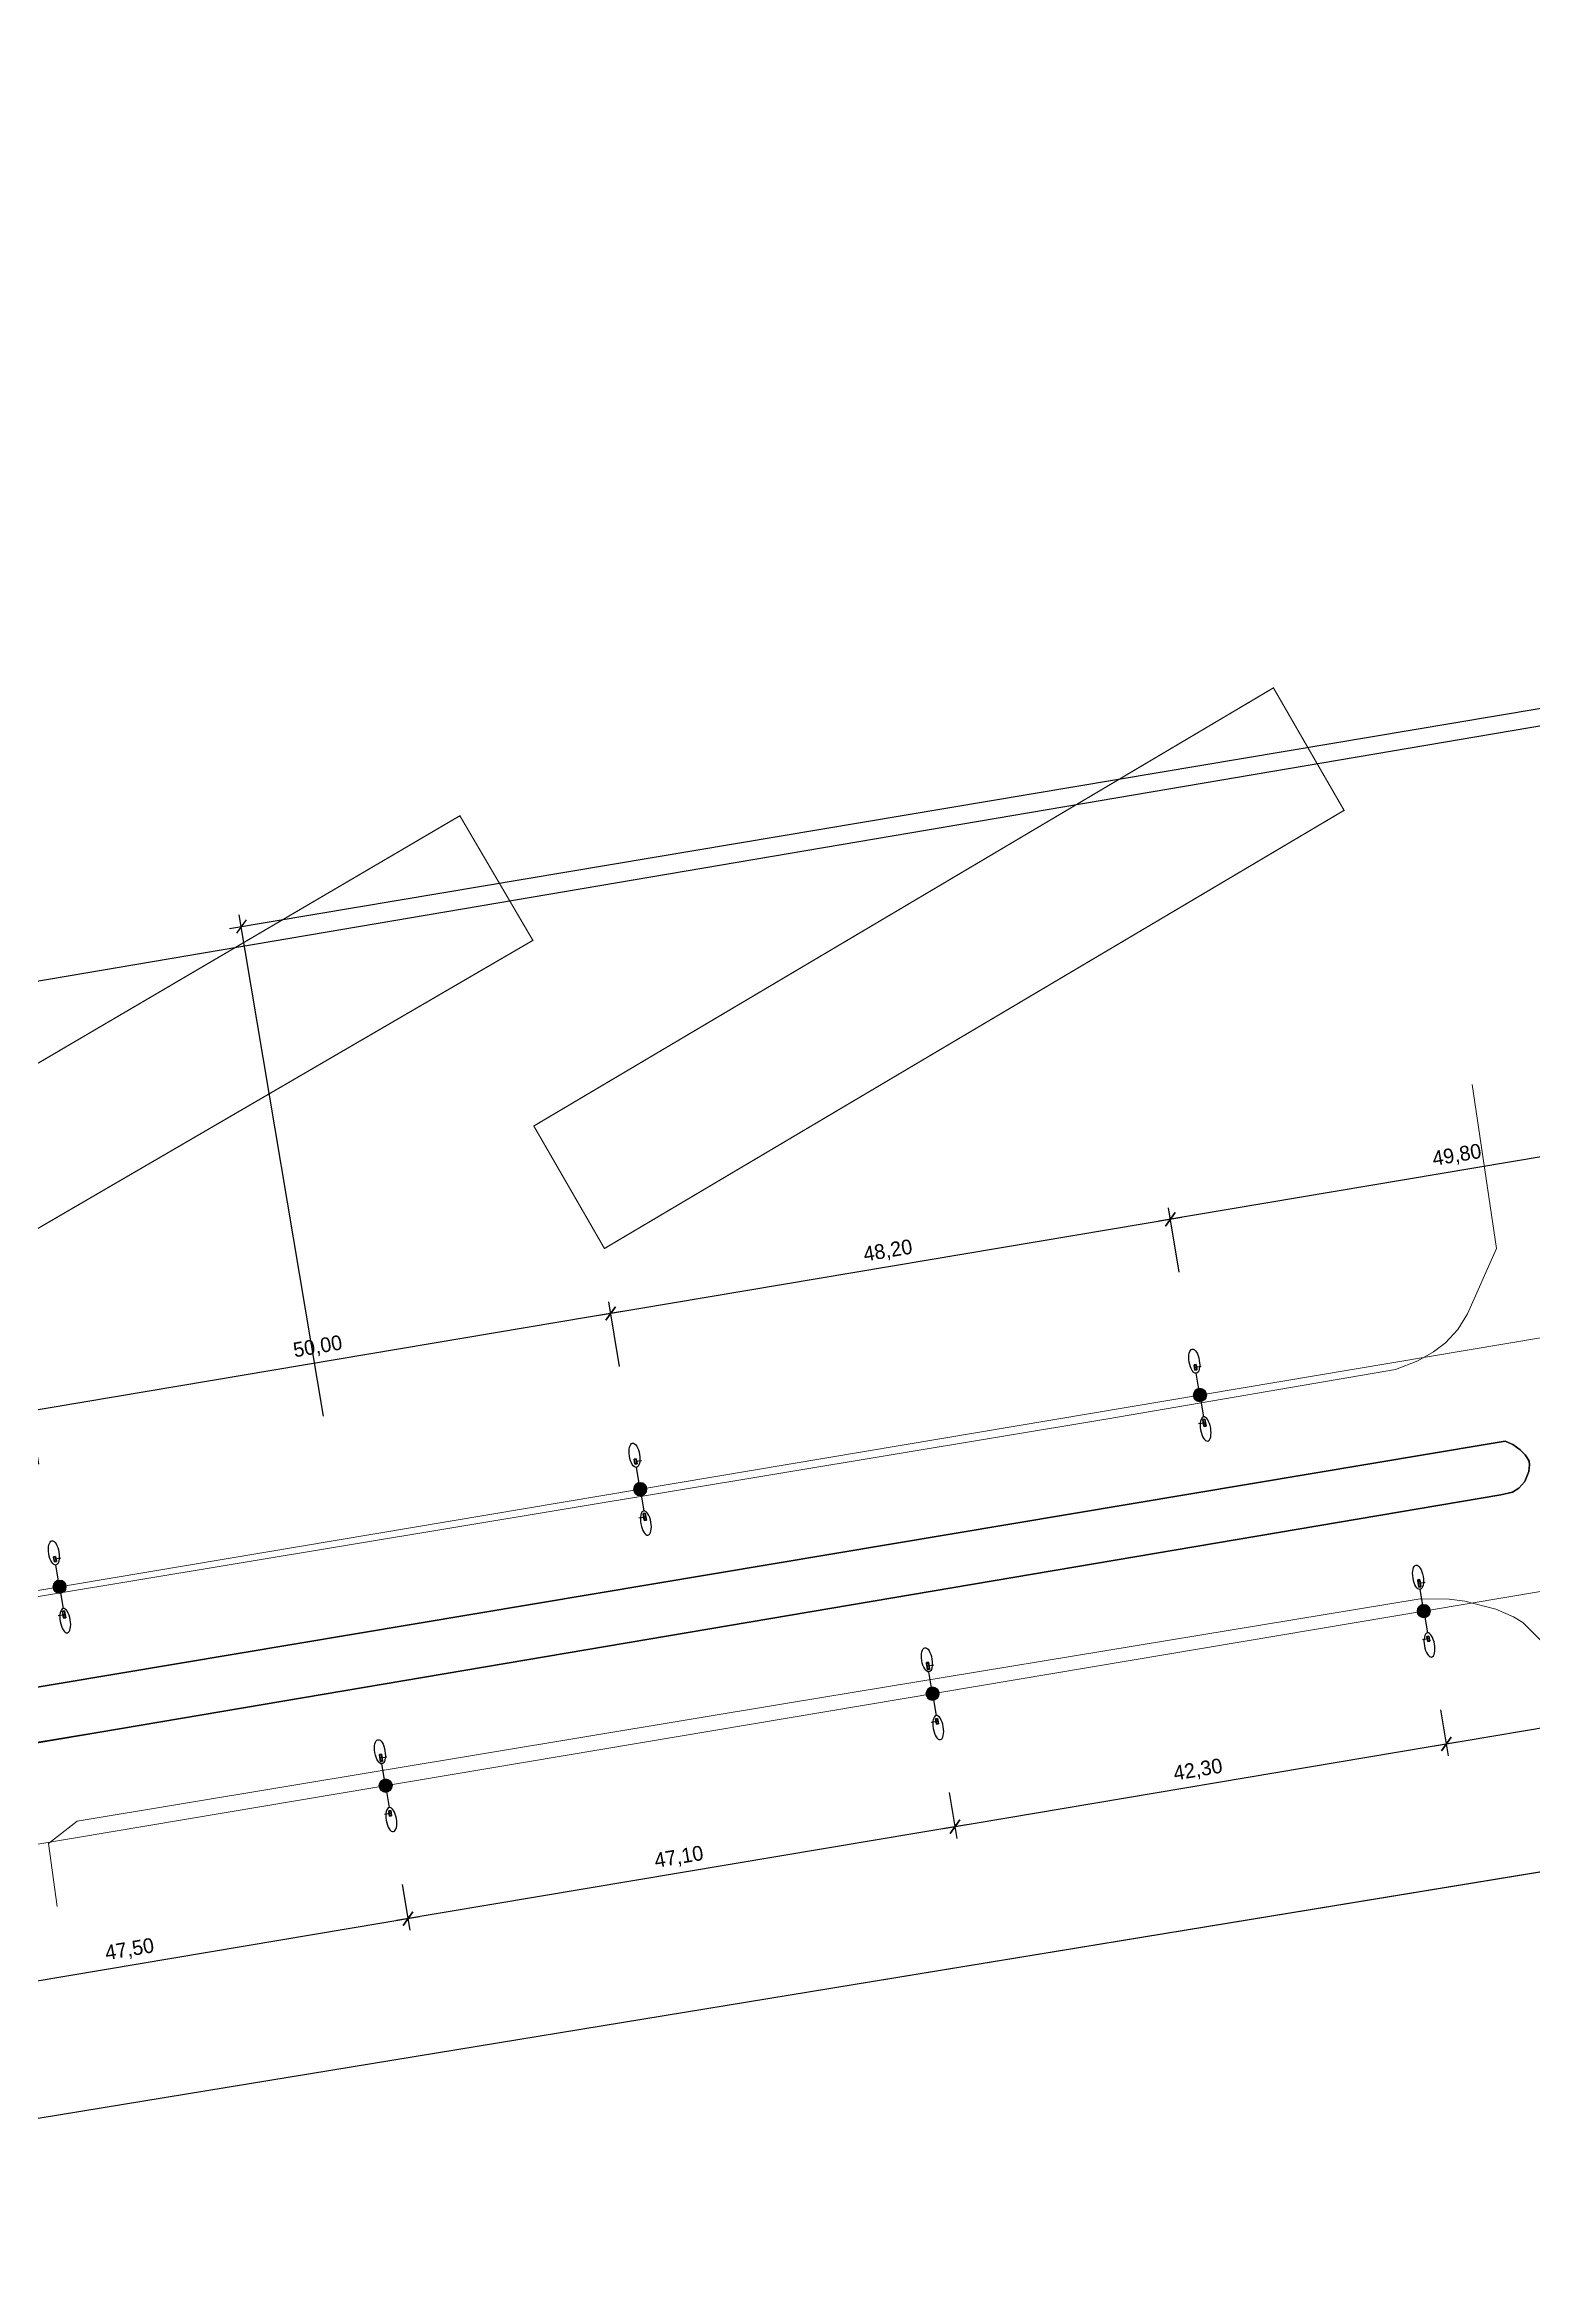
# Model space of a CAD drawing. Extents: x -105 to 2796, y -10 to 1087.
# Drawn here: x 1545.9 to 1672.4, y 212.2 to 401.9 of the extents above; entities that cross this region are included whole.
import ezdxf

# ---------------------------------------------------------------- set-up
doc = ezdxf.new("R2010")
doc.units = 0
doc.header["$MEASUREMENT"] = 0
for name, color, linetype in [('_МЕЖЕВОЙ_П-ЗУ_НОВЫЕ', 7, 'Continuous'), ('DLXLUM02', 1, 'Continuous'), ('DLXLUM04', 5, 'Continuous'), ('DLXLUMEX', 2, 'Continuous'), ('DLXSCENE', 7, 'Continuous'), ('Размeh', 7, 'Continuous')]:
    doc.layers.add(name, color=color, linetype=linetype)
doc.layers.add('ОСВЕЩЕНИЕ', color=7, linetype='Continuous', lineweight=15)
doc.layers.add('ситуация', color=7, linetype='Continuous', lineweight=15)
doc.dimstyles.new('Благоуст', dxfattribs={"dimtxt": 1.25, "dimasz": 1, "dimexe": 1, "dimexo": 0.4085, "dimgap": 0.55, "dimtad": 1, "dimzin": 0, "dimtxsty": 'Standard', "dimblk": 'OBLIQUE', "dimcen": 0.6975, "dimdle": 1, "dimclrt": 256, "dimazin": 0, "dimtfac": 1, "dimtofl": 0, "dimtmove": 1, "dimatfit": 3, "dimldrblk": 'OBLIQUE', "dimfxl": 1, "dimtolj": 1, "dimtzin": 0, "dimarcsym": 0})

# ---------------------------------------------------------------- blocks, each defined once
blk = doc.blocks.new('*U69')
for p, q in [((0.05, 0.25), (-0.12, 0.22)), ((-0.12, 0.22), (0.05, 0.25)), ((0.05, 0.22), (-0.12, 0.19)), ((-0.12, 0.22), (-0.06, -0.19)), ((-0.12, 0.19), (-0.12, 0.22)), ((-0.12, 0.22), (-0.12, 0.19)), ((-0.12, 0.19), (0.05, 0.22)), ((-0.06, -0.19), (-0.12, 0.22)), ((-0.12, 0.19), (-0.05, -0.22)), ((-0.05, -0.22), (-0.12, 0.19)), ((0.05, 0.22), (0.05, 0.25)), ((0.05, 0.25), (0.05, 0.22)), ((0.11, -0.16), (0.05, 0.25)), ((0.05, 0.25), (0.11, -0.16)), ((0.12, -0.19), (0.05, 0.22)), ((0.05, 0.22), (0.12, -0.19)), ((-0.06, -0.19), (0.11, -0.16)), ((0.11, -0.16), (-0.06, -0.19)), ((-0.06, -0.19), (-0.05, -0.22)), ((-0.05, -0.22), (-0.06, -0.19)), ((-0.05, -0.22), (0.12, -0.19)), ((0.12, -0.19), (-0.05, -0.22)), ((0.12, -0.19), (0.11, -0.16)), ((0.11, -0.16), (0.12, -0.19))]:
    blk.add_line(p, q)
at = {"color": 1}
blk.add_line((0, 0.03), (0.49, 0.11), dxfattribs=at)
at = {"layer": 'DLXLUMEX', "color": 7}
blk.add_text('4', height=0.1, dxfattribs=at).set_placement((0, 0))
blk = doc.blocks.new('*U70')
for p, q in [((0.04, 0.3), (-0.13, 0.27)), ((-0.13, 0.27), (0.04, 0.3)), ((-0.13, 0.27), (-0.04, -0.3)), ((-0.04, -0.3), (-0.13, 0.27)), ((-0.13, 0.27), (-0.13, 0.23)), ((-0.13, 0.23), (-0.13, 0.27)), ((0.04, 0.26), (-0.13, 0.23)), ((-0.13, 0.23), (0.04, 0.26)), ((-0.13, 0.23), (-0.03, -0.34)), ((-0.03, -0.34), (-0.13, 0.23)), ((0.13, -0.27), (0.04, 0.3)), ((0.04, 0.26), (0.04, 0.3)), ((0.04, 0.3), (0.13, -0.27)), ((0.04, 0.3), (0.04, 0.26)), ((0.14, -0.31), (0.04, 0.26)), ((0.04, 0.26), (0.14, -0.31)), ((-0.04, -0.3), (0.13, -0.27)), ((0.13, -0.27), (-0.04, -0.3)), ((-0.04, -0.3), (-0.03, -0.34)), ((-0.03, -0.34), (-0.04, -0.3)), ((-0.03, -0.34), (0.14, -0.31)), ((0.14, -0.31), (-0.03, -0.34)), ((0.13, -0.27), (0.14, -0.31)), ((0.14, -0.31), (0.13, -0.27))]:
    blk.add_line(p, q)
at = {"color": 1}
blk.add_line((0.01, -0.04), (-0.49, -0.12), dxfattribs=at)
at = {"layer": 'DLXLUMEX', "color": 7}
blk.add_text('2', height=0.1, dxfattribs=at).set_placement((0, 0))
blk = doc.blocks.new('*U71')
for p, q in [((0.03, 0.34), (-0.13, 0.31)), ((-0.13, 0.31), (0.03, 0.34)), ((-0.13, 0.27), (-0.13, 0.31)), ((-0.13, 0.31), (-0.05, -0.26)), ((-0.13, 0.31), (-0.13, 0.27)), ((-0.05, -0.26), (-0.13, 0.31)), ((0.04, 0.3), (-0.13, 0.27)), ((-0.13, 0.27), (0.04, 0.3)), ((-0.13, 0.27), (-0.04, -0.3)), ((-0.04, -0.3), (-0.13, 0.27)), ((0.04, 0.3), (0.03, 0.34)), ((0.12, -0.23), (0.03, 0.34)), ((0.03, 0.34), (0.04, 0.3)), ((0.03, 0.34), (0.12, -0.23)), ((0.13, -0.27), (0.04, 0.3)), ((0.04, 0.3), (0.13, -0.27)), ((-0.05, -0.26), (0.12, -0.23)), ((0.12, -0.23), (-0.05, -0.26)), ((-0.05, -0.26), (-0.04, -0.3)), ((-0.04, -0.3), (-0.05, -0.26)), ((-0.04, -0.3), (0.13, -0.27)), ((0.13, -0.27), (-0.04, -0.3)), ((0.13, -0.27), (0.12, -0.23)), ((0.12, -0.23), (0.13, -0.27))]:
    blk.add_line(p, q)
at = {"color": 1}
blk.add_line((-0.01, 0.04), (0.49, 0.12), dxfattribs=at)
at = {"layer": 'DLXLUMEX', "color": 7}
blk.add_text('2', height=0.1, dxfattribs=at).set_placement((0, 0))
blk = doc.blocks.new('*U72')
for p, q in [((0.05, 0.22), (-0.12, 0.19)), ((-0.12, 0.19), (0.05, 0.22)), ((-0.12, 0.19), (-0.05, -0.22)), ((-0.05, -0.22), (-0.12, 0.19)), ((-0.12, 0.19), (-0.11, 0.16)), ((-0.11, 0.16), (-0.12, 0.19)), ((0.05, 0.19), (-0.11, 0.16)), ((-0.11, 0.16), (0.05, 0.19)), ((-0.11, 0.16), (-0.04, -0.25)), ((-0.04, -0.25), (-0.11, 0.16)), ((0.12, -0.19), (0.05, 0.22)), ((0.05, 0.19), (0.05, 0.22)), ((0.05, 0.22), (0.12, -0.19)), ((0.05, 0.22), (0.05, 0.19)), ((0.12, -0.22), (0.05, 0.19)), ((0.05, 0.19), (0.12, -0.22)), ((-0.05, -0.22), (0.12, -0.19)), ((0.12, -0.19), (-0.05, -0.22)), ((-0.05, -0.22), (-0.04, -0.25)), ((-0.04, -0.25), (-0.05, -0.22)), ((-0.04, -0.25), (0.12, -0.22)), ((0.12, -0.22), (-0.04, -0.25)), ((0.12, -0.19), (0.12, -0.22)), ((0.12, -0.22), (0.12, -0.19))]:
    blk.add_line(p, q)
at = {"color": 1}
blk.add_line((0, -0.03), (-0.49, -0.11), dxfattribs=at)
at = {"layer": 'DLXLUMEX', "color": 7}
blk.add_text('4', height=0.1, dxfattribs=at).set_placement((0, 0))
blk = doc.blocks.new('*U73')
for p, q in [((0.05, 0.25), (-0.12, 0.22)), ((-0.12, 0.22), (0.05, 0.25)), ((0.05, 0.22), (-0.12, 0.19)), ((-0.12, 0.22), (-0.06, -0.19)), ((-0.12, 0.19), (-0.12, 0.22)), ((-0.12, 0.22), (-0.12, 0.19)), ((-0.12, 0.19), (0.05, 0.22)), ((-0.06, -0.19), (-0.12, 0.22)), ((-0.12, 0.19), (-0.05, -0.22)), ((-0.05, -0.22), (-0.12, 0.19)), ((0.05, 0.22), (0.05, 0.25)), ((0.05, 0.25), (0.05, 0.22)), ((0.11, -0.16), (0.05, 0.25)), ((0.05, 0.25), (0.11, -0.16)), ((0.12, -0.19), (0.05, 0.22)), ((0.05, 0.22), (0.12, -0.19)), ((-0.06, -0.19), (0.11, -0.16)), ((0.11, -0.16), (-0.06, -0.19)), ((-0.06, -0.19), (-0.05, -0.22)), ((-0.05, -0.22), (-0.06, -0.19)), ((-0.05, -0.22), (0.12, -0.19)), ((0.12, -0.19), (-0.05, -0.22)), ((0.12, -0.19), (0.11, -0.16)), ((0.11, -0.16), (0.12, -0.19))]:
    blk.add_line(p, q)
at = {"color": 1}
blk.add_line((0, 0.03), (0.49, 0.11), dxfattribs=at)
at = {"layer": 'DLXLUMEX', "color": 7}
blk.add_text('4', height=0.1, dxfattribs=at).set_placement((0, 0))
blk = doc.blocks.new('*U74')
for p, q in [((0.04, 0.3), (-0.13, 0.27)), ((-0.13, 0.27), (0.04, 0.3)), ((-0.13, 0.27), (-0.04, -0.3)), ((-0.04, -0.3), (-0.13, 0.27)), ((-0.13, 0.27), (-0.13, 0.23)), ((-0.13, 0.23), (-0.13, 0.27)), ((0.04, 0.26), (-0.13, 0.23)), ((-0.13, 0.23), (0.04, 0.26)), ((-0.13, 0.23), (-0.03, -0.34)), ((-0.03, -0.34), (-0.13, 0.23)), ((0.13, -0.27), (0.04, 0.3)), ((0.04, 0.26), (0.04, 0.3)), ((0.04, 0.3), (0.13, -0.27)), ((0.04, 0.3), (0.04, 0.26)), ((0.14, -0.31), (0.04, 0.26)), ((0.04, 0.26), (0.14, -0.31)), ((-0.04, -0.3), (0.13, -0.27)), ((0.13, -0.27), (-0.04, -0.3)), ((-0.04, -0.3), (-0.03, -0.34)), ((-0.03, -0.34), (-0.04, -0.3)), ((-0.03, -0.34), (0.14, -0.31)), ((0.14, -0.31), (-0.03, -0.34)), ((0.13, -0.27), (0.14, -0.31)), ((0.14, -0.31), (0.13, -0.27))]:
    blk.add_line(p, q)
at = {"color": 1}
blk.add_line((0.01, -0.04), (-0.49, -0.12), dxfattribs=at)
at = {"layer": 'DLXLUMEX', "color": 7}
blk.add_text('2', height=0.1, dxfattribs=at).set_placement((0, 0))
blk = doc.blocks.new('*U75')
for p, q in [((0.03, 0.34), (-0.13, 0.31)), ((-0.13, 0.31), (0.03, 0.34)), ((-0.13, 0.31), (-0.05, -0.26)), ((-0.13, 0.27), (-0.13, 0.31)), ((-0.13, 0.31), (-0.13, 0.27)), ((-0.05, -0.26), (-0.13, 0.31)), ((0.04, 0.3), (-0.13, 0.27)), ((-0.13, 0.27), (0.04, 0.3)), ((-0.13, 0.27), (-0.04, -0.3)), ((-0.04, -0.3), (-0.13, 0.27)), ((0.04, 0.3), (0.03, 0.34)), ((0.12, -0.23), (0.03, 0.34)), ((0.03, 0.34), (0.04, 0.3)), ((0.03, 0.34), (0.12, -0.23)), ((0.13, -0.27), (0.04, 0.3)), ((0.04, 0.3), (0.13, -0.27)), ((-0.05, -0.26), (0.12, -0.23)), ((0.12, -0.23), (-0.05, -0.26)), ((-0.05, -0.26), (-0.04, -0.3)), ((-0.04, -0.3), (-0.05, -0.26)), ((-0.04, -0.3), (0.13, -0.27)), ((0.13, -0.27), (-0.04, -0.3)), ((0.13, -0.27), (0.12, -0.23)), ((0.12, -0.23), (0.13, -0.27))]:
    blk.add_line(p, q)
at = {"color": 1}
blk.add_line((-0.01, 0.04), (0.49, 0.12), dxfattribs=at)
at = {"layer": 'DLXLUMEX', "color": 7}
blk.add_text('2', height=0.1, dxfattribs=at).set_placement((0, 0))
blk = doc.blocks.new('*U76')
for p, q in [((0.05, 0.22), (-0.12, 0.19)), ((-0.12, 0.19), (0.05, 0.22)), ((-0.12, 0.19), (-0.05, -0.22)), ((-0.05, -0.22), (-0.12, 0.19)), ((-0.12, 0.19), (-0.11, 0.16)), ((-0.11, 0.16), (-0.12, 0.19)), ((0.05, 0.19), (-0.11, 0.16)), ((-0.11, 0.16), (0.05, 0.19)), ((-0.11, 0.16), (-0.04, -0.25)), ((-0.04, -0.25), (-0.11, 0.16)), ((0.12, -0.19), (0.05, 0.22)), ((0.05, 0.19), (0.05, 0.22)), ((0.05, 0.22), (0.12, -0.19)), ((0.05, 0.22), (0.05, 0.19)), ((0.12, -0.22), (0.05, 0.19)), ((0.05, 0.19), (0.12, -0.22)), ((-0.05, -0.22), (0.12, -0.19)), ((0.12, -0.19), (-0.05, -0.22)), ((-0.05, -0.22), (-0.04, -0.25)), ((-0.04, -0.25), (-0.05, -0.22)), ((-0.04, -0.25), (0.12, -0.22)), ((0.12, -0.22), (-0.04, -0.25)), ((0.12, -0.19), (0.12, -0.22)), ((0.12, -0.22), (0.12, -0.19))]:
    blk.add_line(p, q)
at = {"color": 1}
blk.add_line((0, -0.03), (-0.49, -0.11), dxfattribs=at)
at = {"layer": 'DLXLUMEX', "color": 7}
blk.add_text('4', height=0.1, dxfattribs=at).set_placement((0, 0))
blk = doc.blocks.new('*U77')
for p, q in [((0.05, 0.25), (-0.12, 0.22)), ((-0.12, 0.22), (0.05, 0.25)), ((0.05, 0.22), (-0.12, 0.19)), ((-0.12, 0.22), (-0.06, -0.19)), ((-0.12, 0.19), (-0.12, 0.22)), ((-0.12, 0.22), (-0.12, 0.19)), ((-0.12, 0.19), (0.05, 0.22)), ((-0.06, -0.19), (-0.12, 0.22)), ((-0.12, 0.19), (-0.05, -0.22)), ((-0.05, -0.22), (-0.12, 0.19)), ((0.05, 0.22), (0.05, 0.25)), ((0.05, 0.25), (0.05, 0.22)), ((0.11, -0.16), (0.05, 0.25)), ((0.05, 0.25), (0.11, -0.16)), ((0.12, -0.19), (0.05, 0.22)), ((0.05, 0.22), (0.12, -0.19)), ((-0.06, -0.19), (0.11, -0.16)), ((0.11, -0.16), (-0.06, -0.19)), ((-0.06, -0.19), (-0.05, -0.22)), ((-0.05, -0.22), (-0.06, -0.19)), ((-0.05, -0.22), (0.12, -0.19)), ((0.12, -0.19), (-0.05, -0.22)), ((0.12, -0.19), (0.11, -0.16)), ((0.11, -0.16), (0.12, -0.19))]:
    blk.add_line(p, q)
at = {"color": 1}
blk.add_line((0, 0.03), (0.49, 0.11), dxfattribs=at)
at = {"layer": 'DLXLUMEX', "color": 7}
blk.add_text('4', height=0.1, dxfattribs=at).set_placement((0, 0))
blk = doc.blocks.new('*U79')
for p, q in [((0.04, 0.3), (-0.13, 0.27)), ((-0.13, 0.27), (0.04, 0.3)), ((-0.13, 0.27), (-0.04, -0.3)), ((-0.04, -0.3), (-0.13, 0.27)), ((-0.13, 0.27), (-0.13, 0.23)), ((-0.13, 0.23), (-0.13, 0.27)), ((0.04, 0.26), (-0.13, 0.23)), ((-0.13, 0.23), (0.04, 0.26)), ((-0.13, 0.23), (-0.03, -0.34)), ((-0.03, -0.34), (-0.13, 0.23)), ((0.13, -0.27), (0.04, 0.3)), ((0.04, 0.26), (0.04, 0.3)), ((0.04, 0.3), (0.13, -0.27)), ((0.04, 0.3), (0.04, 0.26)), ((0.14, -0.31), (0.04, 0.26)), ((0.04, 0.26), (0.14, -0.31)), ((-0.04, -0.3), (0.13, -0.27)), ((0.13, -0.27), (-0.04, -0.3)), ((-0.04, -0.3), (-0.03, -0.34)), ((-0.03, -0.34), (-0.04, -0.3)), ((-0.03, -0.34), (0.14, -0.31)), ((0.14, -0.31), (-0.03, -0.34)), ((0.13, -0.27), (0.14, -0.31)), ((0.14, -0.31), (0.13, -0.27))]:
    blk.add_line(p, q)
at = {"color": 1}
blk.add_line((0.01, -0.04), (-0.49, -0.12), dxfattribs=at)
at = {"layer": 'DLXLUMEX', "color": 7}
blk.add_text('2', height=0.1, dxfattribs=at).set_placement((0, 0))
blk = doc.blocks.new('*U80')
for p, q in [((0.03, 0.34), (-0.13, 0.31)), ((-0.13, 0.31), (0.03, 0.34)), ((-0.13, 0.27), (-0.13, 0.31)), ((-0.13, 0.31), (-0.05, -0.26)), ((-0.13, 0.31), (-0.13, 0.27)), ((-0.05, -0.26), (-0.13, 0.31)), ((0.04, 0.3), (-0.13, 0.27)), ((-0.13, 0.27), (0.04, 0.3)), ((-0.13, 0.27), (-0.04, -0.3)), ((-0.04, -0.3), (-0.13, 0.27)), ((0.04, 0.3), (0.03, 0.34)), ((0.12, -0.23), (0.03, 0.34)), ((0.03, 0.34), (0.04, 0.3)), ((0.03, 0.34), (0.12, -0.23)), ((0.13, -0.27), (0.04, 0.3)), ((0.04, 0.3), (0.13, -0.27)), ((-0.05, -0.26), (0.12, -0.23)), ((0.12, -0.23), (-0.05, -0.26)), ((-0.05, -0.26), (-0.04, -0.3)), ((-0.04, -0.3), (-0.05, -0.26)), ((-0.04, -0.3), (0.13, -0.27)), ((0.13, -0.27), (-0.04, -0.3)), ((0.13, -0.27), (0.12, -0.23)), ((0.12, -0.23), (0.13, -0.27))]:
    blk.add_line(p, q)
at = {"color": 1}
blk.add_line((-0.01, 0.04), (0.49, 0.12), dxfattribs=at)
at = {"layer": 'DLXLUMEX', "color": 7}
blk.add_text('2', height=0.1, dxfattribs=at).set_placement((0, 0))
blk = doc.blocks.new('*U81')
for p, q in [((0.05, 0.22), (-0.12, 0.19)), ((-0.12, 0.19), (0.05, 0.22)), ((-0.12, 0.19), (-0.05, -0.22)), ((-0.05, -0.22), (-0.12, 0.19)), ((-0.12, 0.19), (-0.11, 0.16)), ((-0.11, 0.16), (-0.12, 0.19)), ((0.05, 0.19), (-0.11, 0.16)), ((-0.11, 0.16), (0.05, 0.19)), ((-0.11, 0.16), (-0.04, -0.25)), ((-0.04, -0.25), (-0.11, 0.16)), ((0.12, -0.19), (0.05, 0.22)), ((0.05, 0.19), (0.05, 0.22)), ((0.05, 0.22), (0.12, -0.19)), ((0.05, 0.22), (0.05, 0.19)), ((0.12, -0.22), (0.05, 0.19)), ((0.05, 0.19), (0.12, -0.22)), ((-0.05, -0.22), (0.12, -0.19)), ((0.12, -0.19), (-0.05, -0.22)), ((-0.05, -0.22), (-0.04, -0.25)), ((-0.04, -0.25), (-0.05, -0.22)), ((-0.04, -0.25), (0.12, -0.22)), ((0.12, -0.22), (-0.04, -0.25)), ((0.12, -0.19), (0.12, -0.22)), ((0.12, -0.22), (0.12, -0.19))]:
    blk.add_line(p, q)
at = {"color": 1}
blk.add_line((0, -0.03), (-0.49, -0.11), dxfattribs=at)
at = {"layer": 'DLXLUMEX', "color": 7}
blk.add_text('4', height=0.1, dxfattribs=at).set_placement((0, 0))
blk = doc.blocks.new('*U206')
for p, q in [((2638.31, 507.94), (1021.03, 233.4)), ((1019.19, 139.56), (2600.58, 398.96)), ((1436.52, 244.26), (1668.44, 283.1)), ((1668.44, 283.1), (1436.52, 244.26)), ((1668.44, 283.1), (1669.96, 283.34)), ((1669.96, 283.34), (1668.44, 283.1)), ((1669.96, 283.34), (1670.62, 283.06)), ((1670.62, 283.06), (1669.96, 283.34)), ((1670.62, 283.06), (1671.23, 282.61)), ((1671.23, 282.61), (1670.62, 283.06)), ((1671.23, 282.61), (1671.67, 282.2)), ((1671.67, 282.2), (1671.23, 282.61)), ((1671.67, 282.2), (1671.84, 281.95)), ((1671.84, 281.95), (1671.67, 282.2)), ((1671.84, 281.95), (1672, 281.66)), ((1672, 281.66), (1671.84, 281.95)), ((1672.05, 281.33), (1671.98, 280.78)), ((1671.98, 280.78), (1672.05, 281.33)), ((1672, 281.66), (1672.05, 281.33)), ((1672.05, 281.33), (1672, 281.66)), ((1670.59, 279.01), (1669.6, 278.8)), ((1669.6, 278.8), (1670.59, 279.01)), ((1671.13, 279.36), (1670.59, 279.01)), ((1670.59, 279.01), (1671.13, 279.36)), ((1671.63, 279.94), (1671.13, 279.36)), ((1671.13, 279.36), (1671.63, 279.94)), ((1671.98, 280.78), (1671.63, 279.94)), ((1671.63, 279.94), (1671.98, 280.78)), ((1669.6, 278.8), (1436.73, 239.38)), ((1436.73, 239.38), (1669.6, 278.8))]:
    blk.add_line(p, q)
blk = doc.blocks.new('_Oblique')
at = {"layer": 'Размeh', "color": 0, "lineweight": -2}
blk.add_line((-0.5, -0.5), (0.5, 0.5), dxfattribs=at)
blk = doc.blocks.new('*D504')
at = {"layer": 'Defpoints', "color": 0, "ltscale": 100, "transparency": 16777216}
for p in [(1576.24, 246.12), (1529.4, 238.24), (1529.95, 234.93)]:
    blk.add_point(p, dxfattribs=at)
at = {"layer": 'ситуация', "color": 0, "lineweight": -2, "ltscale": 100, "transparency": 16777216}
for p, q in [((1576.31, 245.71), (1576.96, 241.82)), ((1577.78, 242.97), (1528.97, 234.77)), ((1529.47, 237.84), (1530.12, 233.95))]:
    blk.add_line(p, q, dxfattribs=at)
for p, rotation in [((1576.8, 242.81), 9.541582262984782), ((1529.95, 234.93), 189.5415822629848)]:
    blk.add_blockref('_Oblique', p, dxfattribs=dict(at, rotation=rotation))
at = {"layer": 'ситуация', "ltscale": 100, "transparency": 16777216, "insert": (1553.16, 240.13), "char_height": 1.25, "attachment_point": 5, "rotation": 9.5416}
blk.add_mtext('\\A1;47,50', dxfattribs=at)
blk = doc.blocks.new('*D505')
at = {"layer": 'Defpoints', "color": 0, "ltscale": 100, "transparency": 16777216}
for p in [(1594.83, 289.3), (1544.7, 285.91), (1545.52, 281.01)]:
    blk.add_point(p, dxfattribs=at)
at = {"layer": 'ситуация', "color": 0, "lineweight": -2, "ltscale": 100, "transparency": 16777216}
for p, q in [((1594.99, 294.36), (1543.71, 285.74)), ((1594.76, 289.7), (1593.84, 295.18)), ((1545.45, 281.41), (1544.53, 286.89))]:
    blk.add_line(p, q, dxfattribs=at)
for p, rotation in [((1594.01, 294.19), 9.541582262998372), ((1544.7, 285.91), 189.5415822629984)]:
    blk.add_blockref('_Oblique', p, dxfattribs=dict(at, rotation=rotation))
at = {"layer": 'ситуация', "ltscale": 100, "transparency": 16777216, "insert": (1569.14, 291.31), "char_height": 1.25, "attachment_point": 5, "rotation": 9.5416}
blk.add_mtext('\\A1;50,00', dxfattribs=at)
blk = doc.blocks.new('*D506')
at = {"layer": 'Defpoints', "color": 0, "ltscale": 100, "transparency": 16777216}
for p in [(1642.36, 297.29), (1594.01, 294.19), (1594.83, 289.3)]:
    blk.add_point(p, dxfattribs=at)
at = {"layer": 'ситуация', "color": 0, "lineweight": -2, "ltscale": 100, "transparency": 16777216}
for p, q in [((1642.52, 302.35), (1593.02, 294.03)), ((1642.29, 297.69), (1641.37, 303.17)), ((1594.76, 289.7), (1593.84, 295.18))]:
    blk.add_line(p, q, dxfattribs=at)
for p, rotation in [((1641.54, 302.18), 9.541582263002448), ((1594.01, 294.19), 189.5415822630024)]:
    blk.add_blockref('_Oblique', p, dxfattribs=dict(at, rotation=rotation))
at = {"layer": 'ситуация', "ltscale": 100, "transparency": 16777216, "insert": (1617.56, 299.45), "char_height": 1.25, "attachment_point": 5, "rotation": 9.5416}
blk.add_mtext('\\A1;48,20', dxfattribs=at)
blk = doc.blocks.new('*D507')
at = {"layer": 'Defpoints', "color": 0, "ltscale": 100, "transparency": 16777216}
for p in [(1691.47, 305.54), (1641.54, 302.18), (1642.36, 297.29)]:
    blk.add_point(p, dxfattribs=at)
at = {"layer": 'ситуация', "color": 0, "lineweight": -2, "ltscale": 100, "transparency": 16777216}
for p, q in [((1691.4, 305.95), (1690.48, 311.43)), ((1691.64, 310.61), (1640.55, 302.02)), ((1642.29, 297.69), (1641.37, 303.17))]:
    blk.add_line(p, q, dxfattribs=at)
for p, rotation in [((1690.65, 310.44), 9.541582262980706), ((1641.54, 302.18), 189.5415822629807)]:
    blk.add_blockref('_Oblique', p, dxfattribs=dict(at, rotation=rotation))
at = {"layer": 'ситуация', "ltscale": 100, "transparency": 16777216, "insert": (1665.88, 307.57), "char_height": 1.25, "attachment_point": 5, "rotation": 9.5416}
blk.add_mtext('\\A1;49,80', dxfattribs=at)
blk = doc.blocks.new('*D511')
at = {"layer": 'Defpoints', "color": 0, "ltscale": 100, "transparency": 16777216}
for p in [(1622.69, 253.92), (1576.24, 246.12), (1576.8, 242.81)]:
    blk.add_point(p, dxfattribs=at)
at = {"layer": 'ситуация', "color": 0, "lineweight": -2, "ltscale": 100, "transparency": 16777216}
for p, q in [((1622.76, 253.52), (1623.41, 249.63)), ((1624.23, 250.78), (1575.81, 242.64)), ((1576.31, 245.71), (1576.96, 241.82))]:
    blk.add_line(p, q, dxfattribs=at)
for p, rotation in [((1623.25, 250.62), 9.541582262997492), ((1576.8, 242.81), 189.5415822629975)]:
    blk.add_blockref('_Oblique', p, dxfattribs=dict(at, rotation=rotation))
at = {"layer": 'ситуация', "ltscale": 100, "transparency": 16777216, "insert": (1599.81, 247.97), "char_height": 1.25, "attachment_point": 5, "rotation": 9.5416}
blk.add_mtext('\\A1;47,10', dxfattribs=at)
blk = doc.blocks.new('*D512')
at = {"layer": 'Defpoints', "color": 0, "ltscale": 100, "transparency": 16777216}
for p in [(1664.4, 260.94), (1622.69, 253.92), (1623.25, 250.62)]:
    blk.add_point(p, dxfattribs=at)
at = {"layer": 'ситуация', "color": 0, "lineweight": -2, "ltscale": 100, "transparency": 16777216}
for p, q in [((1664.47, 260.53), (1665.13, 256.64)), ((1665.95, 257.79), (1622.26, 250.45)), ((1622.76, 253.52), (1623.41, 249.63))]:
    blk.add_line(p, q, dxfattribs=at)
for p, rotation in [((1664.96, 257.63), 9.54158226301364), ((1623.25, 250.62), 189.5415822630136)]:
    blk.add_blockref('_Oblique', p, dxfattribs=dict(at, rotation=rotation))
at = {"layer": 'ситуация', "ltscale": 100, "transparency": 16777216, "insert": (1643.89, 255.38), "char_height": 1.25, "attachment_point": 5, "rotation": 9.5416}
blk.add_mtext('\\A1;42,30', dxfattribs=at)
blk = doc.blocks.new('*D513')
at = {"layer": 'Defpoints', "color": 0, "ltscale": 100, "transparency": 16777216}
for p in [(1719.04, 270.12), (1664.4, 260.94), (1664.96, 257.63)]:
    blk.add_point(p, dxfattribs=at)
at = {"layer": 'ситуация', "color": 0, "lineweight": -2, "ltscale": 100, "transparency": 16777216}
for p, q in [((1719.11, 269.72), (1719.76, 265.83)), ((1720.58, 266.98), (1663.97, 257.46)), ((1664.47, 260.53), (1665.13, 256.64))]:
    blk.add_line(p, q, dxfattribs=at)
for p, rotation in [((1719.59, 266.81), 9.541582263006525), ((1664.96, 257.63), 189.5415822630065)]:
    blk.add_blockref('_Oblique', p, dxfattribs=dict(at, rotation=rotation))
at = {"layer": 'ситуация', "ltscale": 100, "transparency": 16777216, "insert": (1692.06, 263.48), "char_height": 1.25, "attachment_point": 5, "rotation": 9.5416}
blk.add_mtext('\\A1;55,40', dxfattribs=at)
blk = doc.blocks.new('*D518')
at = {"layer": 'Defpoints', "color": 0, "ltscale": 100, "transparency": 16777216}
for p in [(1927.31, 388.35), (1934.36, 346.37), (1569.68, 285.07)]:
    blk.add_point(p, dxfattribs=at)
at = {"layer": 'ситуация', "color": 0, "lineweight": -2, "ltscale": 100, "transparency": 16777216}
for p, q in [((1934.3, 346.77), (1927.14, 389.33)), ((1561.64, 326.88), (1928.3, 388.51)), ((1569.61, 285.48), (1562.46, 328.03))]:
    blk.add_line(p, q, dxfattribs=at)
for p, rotation in [((1927.31, 388.35), 9.541582263001594), ((1562.63, 327.05), 189.5415822630016)]:
    blk.add_blockref('_Oblique', p, dxfattribs=dict(at, rotation=rotation))
at = {"layer": 'ситуация', "ltscale": 100, "transparency": 16777216, "insert": (1744.76, 358.96), "char_height": 1.25, "attachment_point": 5, "rotation": 9.5416}
blk.add_mtext('\\A1;369,80', dxfattribs=at)

msp = doc.modelspace()

# ---------------------------------------------------------------- hatches: boundary and pattern name
at = {"layer": 'ОСВЕЩЕНИЕ', "linetype": 'Continuous', "lineweight": 18}
h = msp.add_hatch(color=7, dxfattribs=at)
edge = h.paths.add_edge_path()
edge.add_arc((1644.049, 287.266), 0.572, 0, 360)
h = msp.add_hatch(color=7, dxfattribs=at)
edge = h.paths.add_edge_path()
edge.add_arc((1596.516, 279.276), 0.572, 0, 360)
h = msp.add_hatch(color=7, dxfattribs=at)
edge = h.paths.add_edge_path()
edge.add_arc((1547.208, 270.988), 0.572, 0, 360)
h = msp.add_hatch(color=7, dxfattribs=at)
edge = h.paths.add_edge_path()
edge.add_arc((1663.059, 268.922), 0.572, 0, 360)
h = msp.add_hatch(color=7, dxfattribs=at)
edge = h.paths.add_edge_path()
edge.add_arc((1621.344, 261.911), 0.572, 0, 360)
h = msp.add_hatch(color=7, dxfattribs=at)
edge = h.paths.add_edge_path()
edge.add_arc((1574.896, 254.103), 0.572, 0, 360)

# ---------------------------------------------------------------- linework, layer by layer
at = {"layer": '_МЕЖЕВОЙ_П-ЗУ_НОВЫЕ', "color": 1, "lineweight": 18, "const_width": 0.1}
for points in [[(1587.48, 310.11), (1650.29, 347.31), (1656.29, 336.91), (1593.48, 299.71)], [(1518.18, 299.49), (1581.2, 336.45), (1587.4, 325.87), (1524.31, 289.16), (1521.83, 293.23), (1520.32, 292.43), (1517.39, 297.39), (1518.88, 298.23)]]:
    msp.add_lwpolyline(points, close=True, dxfattribs=at)
at = {"layer": '_МЕЖЕВОЙ_П-ЗУ_НОВЫЕ', "color": 7, "lineweight": 18, "const_width": 0.1}
for points in [[(1587.48, 310.11), (1650.29, 347.31), (1656.29, 336.91), (1593.48, 299.71)], [(1518.18, 299.49), (1581.2, 336.45), (1587.4, 325.87), (1524.31, 289.16), (1521.83, 293.23), (1520.32, 292.43), (1517.39, 297.39), (1518.88, 298.23)]]:
    msp.add_lwpolyline(points, close=True, dxfattribs=at)
at = {"layer": 'ОСВЕЩЕНИЕ', "color": 7, "linetype": 'Continuous', "lineweight": 18}
for centre in [(1644.049, 287.266), (1644.049, 287.266), (1596.516, 279.276), (1596.516, 279.276), (1547.208, 270.988), (1547.208, 270.988), (1663.059, 268.922), (1663.059, 268.922), (1621.344, 261.911), (1621.344, 261.911), (1574.896, 254.103), (1574.896, 254.103)]:
    msp.add_circle(centre, 0.572, dxfattribs=at)
at = {"layer": 'ситуация', "color": 6, "ltscale": 100}
for p, q in [((1021.035, 233.402), (2638.307, 507.942)), ((2600.582, 398.961), (1019.188, 139.559))]:
    msp.add_line(p, q, dxfattribs=at)
at = {"layer": 'ситуация', "color": 1}
for p, q in [((319.014, 43.004), (2628.019, 431.121)), ((303.949, 62.01), (1934.278, 336.05))]:
    msp.add_line(p, q, dxfattribs=at)
at = {"layer": 'ситуация', "color": 7, "linetype": 'Continuous', "lineweight": 18}
for p, q in [((1669.228, 299.701), (1667.171, 313.629)), ((1666.76, 294.159), (1669.228, 299.701)), ((1665.949, 292.821), (1666.76, 294.159)), ((1664.894, 291.7), (1665.949, 292.821)), ((1662.551, 290.182), (1663.878, 290.933)), ((1663.878, 290.933), (1664.894, 291.7)), ((1636.215, 285.257), (1660.648, 289.446)), ((1660.648, 289.446), (1662.551, 290.182)), ((1552.916, 271.403), (1636.215, 285.257)), ((1523.874, 266.589), (1552.916, 271.403))]:
    msp.add_line(p, q, dxfattribs=at)
at = {"layer": 'ситуация', "color": 0, "lineweight": 25}
for p, q in [((1644.049, 287.266), (1643.738, 289.115)), ((1644.049, 287.266), (1644.359, 285.417)), ((1596.516, 279.276), (1596.204, 281.125)), ((1596.516, 279.276), (1596.826, 277.427)), ((1547.208, 270.988), (1546.896, 272.837)), ((1547.208, 270.988), (1547.518, 269.139)), ((1663.059, 268.922), (1662.748, 270.771)), ((1663.059, 268.922), (1663.369, 267.073)), ((1621.344, 261.911), (1621.033, 263.76)), ((1621.344, 261.911), (1621.654, 260.062)), ((1574.896, 254.103), (1574.584, 255.952)), ((1574.896, 254.103), (1575.206, 252.254))]:
    msp.add_line(p, q, dxfattribs=at)
at = {"layer": 'ситуация', "color": 7, "linetype": 'Continuous', "lineweight": 18, "flags": 128}
for points in [[(1445.8, 245.751), (1667.03, 282.881)], [(1667.03, 282.881), (1669.956, 283.34), (1670.619, 283.055), (1671.23, 282.613), (1671.668, 282.201), (1671.836, 281.951), (1671.999, 281.657), (1672.046, 281.327), (1671.977, 280.783), (1671.632, 279.936), (1671.128, 279.358), (1670.587, 279.012), (1669.241, 278.736), (1553.194, 259.098), (1507.723, 251.59)], [(1547.011, 243.843), (1546.279, 249.178), (1548.699, 251.086), (1609.192, 261.145), (1662.759, 269.976), (1665.208, 269.931), (1666.55, 269.774), (1669.176, 269.079), (1670.674, 268.43), (1671.478, 267.946), (1672.215, 267.224), (1672.932, 266.479), (1673.619, 265.676), (1674.336, 264.283), (1674.87, 263.353), (1675.358, 262.028)]]:
    msp.add_lwpolyline(points, dxfattribs=at)
at = {"layer": 'ситуация', "color": 0, "lineweight": 25}
for centre in [(1643.565, 290.141), (1596.031, 282.152), (1546.723, 273.863), (1662.575, 271.798), (1620.86, 264.786), (1574.411, 256.979)]:
    msp.add_ellipse(centre, major_axis=(-0.168, 1.028), ratio=0.418921, dxfattribs=at)
at = {"layer": 'ситуация', "color": 0, "lineweight": 25, "extrusion": (0, 0, -1)}
for centre in [(1644.531, 284.39), (1596.998, 276.4), (1547.69, 268.112), (1663.541, 266.047), (1621.827, 259.035), (1575.378, 251.227)]:
    msp.add_ellipse(centre, major_axis=(0.178, -1.026), ratio=0.418921, dxfattribs=at)

# ---------------------------------------------------------------- block references
at = {"layer": 'DLXLUM02'}
for name, p in [('*U79', (1644.429, 284.932)), ('*U74', (1596.896, 276.942)), ('*U80', (1662.676, 271.257)), ('*U70', (1547.587, 268.654)), ('*U75', (1620.961, 264.245)), ('*U71', (1574.512, 256.437))]:
    msp.add_blockref(name, p, dxfattribs=at)
at = {"layer": 'DLXLUM04'}
for name, p in [('*U77', (1643.666, 289.6)), ('*U73', (1596.132, 281.61)), ('*U69', (1546.824, 273.322)), ('*U81', (1663.439, 266.589)), ('*U76', (1621.724, 259.577)), ('*U72', (1575.276, 251.769))]:
    msp.add_blockref(name, p, dxfattribs=at)
at = {"layer": 'DLXSCENE'}
msp.add_blockref('*U206', (0, 0), dxfattribs=at)

# ---------------------------------------------------------------- dimensions: what is measured, and where the dimension line sits
at = {"layer": 'ситуация', "ltscale": 100}
for p1, p2, distance, picture, middle in [((1569.681, 285.073), (1934.365, 346.372), 42.564, '*D518', (1744.755, 358.959)), ((1691.472, 305.544), (1642.361, 297.289), -4.964, '*D507', (1665.882, 307.573)), ((1642.361, 297.289), (1594.828, 289.3), -4.964, '*D506', (1617.56, 299.451)), ((1594.828, 289.3), (1545.52, 281.012), -4.964, '*D505', (1569.139, 291.312)), ((1719.038, 270.119), (1664.404, 260.935), 3.354, '*D513', (1692.065, 263.481)), ((1664.404, 260.935), (1622.689, 253.923), 3.354, '*D512', (1643.891, 255.383)), ((1622.689, 253.923), (1576.241, 246.116), 3.355, '*D511', (1599.809, 247.973)), ((1576.241, 246.116), (1529.398, 238.242), 3.356, '*D504', (1553.164, 240.131))]:
    dim = msp.add_aligned_dim(p1=p1, p2=p2, distance=distance, dimstyle='Благоуст', dxfattribs=at)
    dim.commit()
    dim.dimension.update_dxf_attribs({"geometry": picture, "text_midpoint": middle})

doc.saveas('drawing.dxf')
